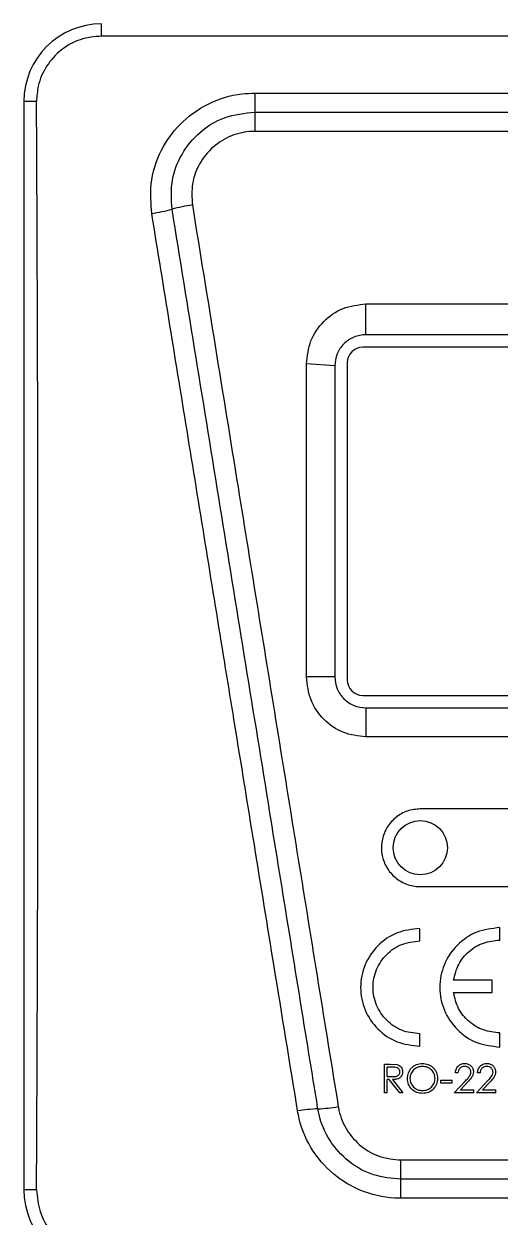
# Model space of a CAD drawing. Extents: x 150 to 4150, y 50 to 2920.
# Drawn here: x 898.3 to 974.9, y 1655.8 to 1847.7 of the extents above; entities that cross this region are included whole.
import ezdxf

# ---------------------------------------------------------------- set-up
doc = ezdxf.new("R2010")
doc.units = 0
doc.header["$LTSCALE"] = 10
doc.linetypes.add('SLD-KATı', pattern=[0])
doc.layers.get('0').update_dxf_attribs({"linetype": 'CONTINUOUS'})

msp = doc.modelspace()

# ---------------------------------------------------------------- linework, layer by layer
at = {"color": 7, "linetype": 'SLD-KATı'}
for p, q in [((910.78, 1845.7), (910.78, 1847.67)), ((1130.78, 1845.7), (910.78, 1845.7)), ((898.28, 1835.17), (898.28, 1660.17)), ((900.31, 1835.17), (898.28, 1835.17)), ((935.47, 1836.54), (1106.1, 1836.54)), ((935.47, 1833.49), (935.47, 1836.54)), ((935.47, 1830.38), (935.47, 1833.49)), ((935.47, 1833.49), (1106.1, 1833.49)), ((1106.1, 1830.38), (935.47, 1830.38)), ((953.28, 1802.62), (1088.28, 1802.62)), ((953.28, 1797.67), (953.28, 1802.62)), ((1088.28, 1797.67), (953.28, 1797.67)), ((1088.78, 1795.67), (952.78, 1795.67)), ((943.73, 1742.63), (943.73, 1793)), ((948.28, 1792.67), (943.73, 1793)), ((948.28, 1792.67), (948.28, 1742.67)), ((950.28, 1793.17), (950.28, 1742.17)), ((948.28, 1742.67), (943.73, 1742.63)), ((952.78, 1739.67), (1088.78, 1739.67)), ((953.28, 1737.67), (953.28, 1733.01)), ((953.28, 1737.67), (1088.28, 1737.67)), ((1088.28, 1733.01), (953.28, 1733.01)), ((979.53, 1721.42), (962.03, 1721.42)), ((962.03, 1708.92), (979.53, 1708.92)), ((974.81, 1700.32), (974.81, 1702.32)), ((961.94, 1700.18), (961.94, 1702.17)), ((973.61, 1693.86), (967.38, 1693.86)), ((973.61, 1691.87), (973.61, 1693.86)), ((967.38, 1691.87), (973.61, 1691.87)), ((961.94, 1683.26), (961.94, 1685.25)), ((974.83, 1683.12), (974.83, 1685.39)), ((956.27, 1680.36), (957.2, 1680.36)), ((956.27, 1675.76), (956.27, 1680.36)), ((956.69, 1678.35), (956.69, 1679.89)), ((957.56, 1679.89), (956.69, 1679.89)), ((957.2, 1680.36), (958.25, 1680.29)), ((956.69, 1678.35), (957.54, 1678.35)), ((956.69, 1675.76), (956.69, 1677.88)), ((957.03, 1677.88), (956.69, 1677.88)), ((958.73, 1675.76), (957.03, 1677.88)), ((957.54, 1677.88), (959.24, 1675.76)), ((965.36, 1677.76), (967.14, 1677.76)), ((965.36, 1677.29), (965.36, 1677.76)), ((967.14, 1677.29), (965.36, 1677.29)), ((967.14, 1677.29), (967.14, 1677.76)), ((967.49, 1675.76), (969.29, 1677.66)), ((968.09, 1678.94), (967.67, 1678.94)), ((969.64, 1677.46), (968.48, 1676.23)), ((971.05, 1675.76), (972.85, 1677.66)), ((971.65, 1678.94), (971.23, 1678.94)), ((973.2, 1677.46), (972.05, 1676.23)), ((956.69, 1675.76), (956.27, 1675.76)), ((959.24, 1675.76), (958.73, 1675.76)), ((970.64, 1675.76), (967.49, 1675.76)), ((968.48, 1676.23), (970.64, 1676.23)), ((970.64, 1675.76), (970.64, 1676.23)), ((974.2, 1675.76), (971.05, 1675.76)), ((972.05, 1676.23), (974.2, 1676.23)), ((974.2, 1675.76), (974.2, 1676.23)), ((958.92, 1664.95), (1082.64, 1664.95)), ((958.92, 1661.84), (958.92, 1664.95)), ((900.31, 1660.17), (898.28, 1660.17)), ((958.92, 1658.79), (958.92, 1661.84)), ((1082.64, 1661.84), (958.92, 1661.84)), ((1082.64, 1658.79), (958.92, 1658.79))]:
    msp.add_line(p, q, dxfattribs=at)
msp.add_circle((962.03, 1715.17), 4.36, dxfattribs=at)
for centre, radius, start, end in [((910.78, 1835.17), 12.5, 90, 180), ((913.84, 1849.78), 32.98, 278.735, 284.5296), ((930.38, 1786.4), 32.53, 98.8491, 104.727), ((952.78, 1793.17), 2.5, 90, 180), ((952.78, 1742.17), 2.5, 180, 270), ((943.96, 1702.81), 29.68, 273.1123, 279.4581), ((947.06, 1643.95), 29.27, 92.9091, 99.3412), ((910.78, 1660.17), 12.5, 180, 270)]:
    msp.add_arc(centre, radius, start, end, dxfattribs=at)
msp.add_ellipse((880.91, 1747.67), major_axis=(0, 562.5), ratio=0.034921, start_param=4.556199, end_param=4.868579, dxfattribs=at)
for points, knots in [([(910.78, 1845.7), (909.62, 1845.59), (907.29, 1845.36), (904.18, 1843.6), (901.81, 1840.99), (900.5, 1838.02), (900.37, 1836.01), (900.31, 1835.17)], [0, 0, 0, 0, 0.2099603, 0.4198901, 0.6314254, 0.8460388, 1, 1, 1, 1]), ([(918.85, 1817.18), (918.73, 1818.76), (918.45, 1822.25), (920.08, 1827.28), (923.29, 1831.79), (927.77, 1835.05), (932.16, 1836.41), (934.76, 1836.51), (935.47, 1836.54)], [0, 0, 0, 0, 0.163136, 0.362671, 0.535739, 0.732105, 0.926881, 1, 1, 1, 1]), ([(922.11, 1817.86), (922.02, 1819.39), (921.83, 1822.44), (923.51, 1826.82), (926.44, 1830.38), (930.56, 1832.96), (933.78, 1833.31), (935.47, 1833.49)], [0, 0, 0, 0, 0.196331, 0.392768, 0.589294, 0.784928, 1, 1, 1, 1]), ([(935.47, 1830.38), (935.32, 1830.38), (934.02, 1830.36), (931.58, 1829.83), (928.6, 1828), (926.41, 1825.28), (925.17, 1821.99), (925.31, 1819.69), (925.38, 1818.54)], [0, 0, 0, 0, 0.02539, 0.219484, 0.414314, 0.609467, 0.804625, 1, 1, 1, 1]), ([(945.57, 1673.18), (945.04, 1676.44), (942.39, 1692.77), (938.45, 1717.13), (933.73, 1746.19), (929.86, 1770.08), (925.98, 1794), (923.4, 1809.9), (922.11, 1817.86)], [0, 0, 0, 0, 0.068048, 0.340393, 0.504715, 0.669037, 0.834518, 1, 1, 1, 1]), ([(925.38, 1818.54), (926.6, 1811), (929.04, 1795.91), (933.64, 1767.48), (939.18, 1733.23), (944.56, 1699.98), (947.77, 1680.13), (948.84, 1673.54)], [0, 0, 0, 0, 0.156572, 0.313392, 0.587524, 0.862996, 1, 1, 1, 1]), ([(942.31, 1672.83), (941.05, 1680.57), (937.68, 1701.28), (933.76, 1725.39), (929.15, 1753.77), (924.7, 1781.18), (920.8, 1805.18), (918.85, 1817.18)], [0, 0, 0, 0, 0.161647, 0.432271, 0.49989, 0.749945, 1, 1, 1, 1]), ([(943.73, 1793), (943.87, 1794.26), (944.16, 1796.77), (946.36, 1799.95), (949.51, 1802.19), (952.02, 1802.48), (953.28, 1802.62)], [0, 0, 0, 0, 0.250863, 0.501012, 0.75032, 1, 1, 1, 1]), ([(953.28, 1797.67), (952.96, 1797.65), (952.3, 1797.61), (951.04, 1797.22), (949.65, 1796.29), (948.51, 1794.63), (948.36, 1793.32), (948.28, 1792.67)], [0, 0, 0, 0, 0.1238325, 0.2503343, 0.4993237, 0.7493675, 1, 1, 1, 1]), ([(953.28, 1733.01), (952.03, 1733.15), (949.52, 1733.44), (946.37, 1735.67), (944.16, 1738.85), (943.87, 1741.37), (943.73, 1742.63)], [0, 0, 0, 0, 0.249141, 0.498565, 0.748588, 1, 1, 1, 1]), ([(948.28, 1742.67), (948.35, 1742.01), (948.46, 1741.02), (949.04, 1739.97), (949.44, 1739.45), (950.11, 1738.74), (951.32, 1737.89), (952.63, 1737.74), (953.28, 1737.67)], [0, 0, 0, 0, 0.250221, 0.375727, 0.455615, 0.500927, 0.750381, 1, 1, 1, 1]), ([(962.03, 1721.42), (961.33, 1721.35), (959.92, 1721.21), (958.05, 1720.14), (956.63, 1718.55), (955.82, 1716.57), (955.7, 1714.44), (956.3, 1712.38), (957.55, 1710.64), (959.3, 1709.42), (960.89, 1708.95), (961.81, 1708.92), (962.03, 1708.92)], [0, 0, 0, 0, 0.10719, 0.21438, 0.321613, 0.42896, 0.536452, 0.644067, 0.751707, 0.859235, 0.966544, 1, 1, 1, 1]), ([(974.81, 1702.32), (973.55, 1702.17), (971.02, 1701.89), (967.82, 1699.65), (965.67, 1696.47), (964.92, 1692.69), (965.68, 1688.92), (967.83, 1685.76), (971.05, 1683.54), (973.57, 1683.26), (974.83, 1683.12)], [0, 0, 0, 0, 0.12494, 0.250076, 0.375073, 0.500059, 0.625051, 0.750041, 0.875018, 1, 1, 1, 1]), ([(961.94, 1702.17), (960.69, 1702.03), (958.2, 1701.76), (955.04, 1699.55), (952.93, 1696.43), (952.19, 1692.71), (952.93, 1688.99), (955.05, 1685.87), (958.2, 1683.68), (960.69, 1683.4), (961.94, 1683.26)], [0, 0, 0, 0, 0.124929, 0.250066, 0.37505, 0.500027, 0.625004, 0.749997, 0.875104, 1, 1, 1, 1]), ([(967.38, 1693.86), (967.6, 1694.73), (968.02, 1696.48), (969.78, 1698.59), (972.12, 1700.04), (973.91, 1700.23), (974.81, 1700.32)], [0, 0, 0, 0, 0.25, 0.500001, 0.749999, 1, 1, 1, 1]), ([(961.94, 1685.25), (960.95, 1685.35), (959.47, 1685.51), (957.74, 1686.46), (956.22, 1687.71), (954.82, 1689.78), (954.24, 1692.71), (954.83, 1695.65), (956.5, 1698.12), (958.99, 1699.85), (960.96, 1700.07), (961.94, 1700.18)], [0, 0, 0, 0, 0.124858, 0.187683, 0.250671, 0.375464, 0.500427, 0.625342, 0.750268, 0.875276, 1, 1, 1, 1]), ([(974.83, 1685.39), (973.93, 1685.48), (972.12, 1685.67), (969.78, 1687.12), (968.01, 1689.24), (967.59, 1690.99), (967.38, 1691.87)], [0, 0, 0, 0, 0.249999, 0.500001, 0.75, 1, 1, 1, 1]), ([(958.77, 1679.13), (958.76, 1679.2), (958.75, 1679.33), (958.66, 1679.51), (958.53, 1679.67), (958.3, 1679.82), (957.96, 1679.88), (957.69, 1679.88), (957.56, 1679.89)], [0, 0, 0, 0, 0.124994, 0.249968, 0.373282, 0.499978, 0.749357, 1, 1, 1, 1]), ([(958.25, 1680.29), (958.38, 1680.25), (958.64, 1680.17), (958.95, 1679.9), (959.15, 1679.53), (959.17, 1679.26), (959.18, 1679.13)], [0, 0, 0, 0, 0.250165, 0.500141, 0.749869, 1, 1, 1, 1]), ([(959.95, 1678.04), (959.99, 1678.36), (960.06, 1678.99), (960.51, 1679.67), (961, 1680.08), (961.56, 1680.39), (962.04, 1680.44), (962.36, 1680.48)], [0, 0, 0, 0, 0.2497617, 0.4995057, 0.6249177, 0.7504141, 1, 1, 1, 1]), ([(962.38, 1680), (962.12, 1679.97), (961.6, 1679.92), (961.03, 1679.54), (960.69, 1679.15), (960.43, 1678.69), (960.4, 1678.3), (960.37, 1678.04)], [0, 0, 0, 0, 0.24966, 0.499485, 0.624991, 0.751277, 1, 1, 1, 1]), ([(962.36, 1680.48), (962.68, 1680.45), (963.16, 1680.41), (963.74, 1680.1), (964.12, 1679.8), (964.43, 1679.43), (964.74, 1678.86), (964.79, 1678.38), (964.82, 1678.06)], [0, 0, 0, 0, 0.249517, 0.372771, 0.500068, 0.626417, 0.750616, 1, 1, 1, 1]), ([(964.41, 1678.06), (964.38, 1678.32), (964.34, 1678.71), (964.07, 1679.17), (963.73, 1679.56), (963.16, 1679.92), (962.64, 1679.98), (962.38, 1680)], [0, 0, 0, 0, 0.24925, 0.374785, 0.500342, 0.750235, 1, 1, 1, 1]), ([(967.67, 1678.94), (967.69, 1679.14), (967.73, 1679.54), (968.02, 1679.97), (968.33, 1680.23), (968.68, 1680.43), (968.98, 1680.46), (969.18, 1680.48)], [0, 0, 0, 0, 0.250049, 0.499587, 0.626995, 0.750382, 1, 1, 1, 1]), ([(969.16, 1680), (969.02, 1679.99), (968.81, 1679.97), (968.56, 1679.84), (968.39, 1679.71), (968.26, 1679.54), (968.14, 1679.29), (968.11, 1679.08), (968.09, 1678.94)], [0, 0, 0, 0, 0.249308, 0.374117, 0.499655, 0.625241, 0.750047, 1, 1, 1, 1]), ([(970.16, 1679.07), (970.16, 1679.14), (970.15, 1679.26), (970.09, 1679.44), (969.99, 1679.61), (969.82, 1679.79), (969.54, 1679.97), (969.29, 1679.99), (969.16, 1680)], [0, 0, 0, 0, 0.125252, 0.250432, 0.372562, 0.500994, 0.750352, 1, 1, 1, 1]), ([(969.18, 1680.48), (969.36, 1680.46), (969.64, 1680.44), (969.97, 1680.27), (970.25, 1680.04), (970.52, 1679.65), (970.56, 1679.29), (970.58, 1679.11)], [0, 0, 0, 0, 0.2498573, 0.3755654, 0.5006267, 0.7503565, 1, 1, 1, 1]), ([(971.23, 1678.94), (971.25, 1679.14), (971.3, 1679.54), (971.58, 1679.97), (971.89, 1680.23), (972.24, 1680.43), (972.54, 1680.46), (972.74, 1680.48)], [0, 0, 0, 0, 0.250052, 0.499593, 0.626991, 0.750379, 1, 1, 1, 1]), ([(972.72, 1680), (972.58, 1679.99), (972.37, 1679.97), (972.12, 1679.84), (971.95, 1679.71), (971.82, 1679.54), (971.7, 1679.29), (971.67, 1679.08), (971.65, 1678.94)], [0, 0, 0, 0, 0.249303, 0.374129, 0.499665, 0.625248, 0.750052, 1, 1, 1, 1]), ([(973.73, 1679.07), (973.72, 1679.14), (973.71, 1679.26), (973.65, 1679.44), (973.55, 1679.61), (973.38, 1679.79), (973.1, 1679.97), (972.85, 1679.99), (972.72, 1680)], [0, 0, 0, 0, 0.125254, 0.250427, 0.372571, 0.500988, 0.750349, 1, 1, 1, 1]), ([(972.74, 1680.48), (972.93, 1680.46), (973.2, 1680.44), (973.53, 1680.27), (973.81, 1680.04), (974.08, 1679.65), (974.12, 1679.29), (974.14, 1679.11)], [0, 0, 0, 0, 0.249874, 0.375566, 0.500627, 0.750357, 1, 1, 1, 1]), ([(959.18, 1679.13), (959.18, 1679.03), (959.17, 1678.84), (959.07, 1678.56), (958.9, 1678.31), (958.6, 1678.06), (958.13, 1677.9), (957.74, 1677.89), (957.54, 1677.88)], [0, 0, 0, 0, 0.125209, 0.250307, 0.37491, 0.500435, 0.74949, 1, 1, 1, 1]), ([(957.54, 1678.35), (957.67, 1678.35), (957.95, 1678.35), (958.29, 1678.42), (958.53, 1678.57), (958.66, 1678.73), (958.73, 1678.89), (958.76, 1679.03), (958.76, 1679.09), (958.77, 1679.13)], [0, 0, 0, 0, 0.250533, 0.499937, 0.62484, 0.749844, 0.87475, 0.937354, 1, 1, 1, 1]), ([(962.39, 1675.64), (962.07, 1675.68), (961.43, 1675.74), (960.63, 1676.3), (960.05, 1677.09), (959.99, 1677.72), (959.95, 1678.04)], [0, 0, 0, 0, 0.250129, 0.500079, 0.750025, 1, 1, 1, 1]), ([(960.37, 1678.04), (960.4, 1677.78), (960.43, 1677.4), (960.7, 1676.95), (961.04, 1676.57), (961.6, 1676.19), (962.12, 1676.14), (962.38, 1676.12)], [0, 0, 0, 0, 0.249547, 0.372275, 0.500398, 0.750142, 1, 1, 1, 1]), ([(962.38, 1676.12), (962.64, 1676.14), (963.16, 1676.2), (963.74, 1676.56), (964.08, 1676.95), (964.34, 1677.41), (964.38, 1677.8), (964.41, 1678.06)], [0, 0, 0, 0, 0.249829, 0.499586, 0.624994, 0.750408, 1, 1, 1, 1]), ([(964.82, 1678.06), (964.79, 1677.74), (964.73, 1677.11), (964.15, 1676.31), (963.36, 1675.74), (962.72, 1675.68), (962.39, 1675.64)], [0, 0, 0, 0, 0.250073, 0.500036, 0.749961, 1, 1, 1, 1]), ([(969.29, 1677.66), (969.48, 1677.87), (969.78, 1678.17), (970.11, 1678.65), (970.15, 1678.93), (970.16, 1679.07)], [0, 0, 0, 0, 0.501132, 0.7509652, 1, 1, 1, 1]), ([(970.58, 1679.11), (970.56, 1678.95), (970.54, 1678.62), (970.2, 1678.05), (969.86, 1677.7), (969.64, 1677.46)], [0, 0, 0, 0, 0.249504, 0.499228, 1, 1, 1, 1]), ([(972.85, 1677.66), (973.05, 1677.87), (973.34, 1678.17), (973.68, 1678.65), (973.71, 1678.93), (973.73, 1679.07)], [0, 0, 0, 0, 0.5011413, 0.7509721, 1, 1, 1, 1]), ([(974.14, 1679.11), (974.13, 1678.95), (974.1, 1678.62), (973.76, 1678.05), (973.43, 1677.7), (973.2, 1677.46)], [0, 0, 0, 0, 0.249499, 0.499221, 1, 1, 1, 1]), ([(948.84, 1673.54), (948.87, 1673.33), (949.12, 1672), (950.1, 1669.64), (952.42, 1667.05), (955.48, 1665.29), (957.77, 1665.06), (958.92, 1664.95)], [0, 0, 0, 0, 0.044259, 0.284712, 0.524025, 0.762222, 1, 1, 1, 1]), ([(958.92, 1658.79), (958.82, 1658.79), (956.84, 1658.81), (953.15, 1659.5), (948.32, 1662.15), (944.55, 1666.21), (942.81, 1670.13), (942.38, 1672.41), (942.31, 1672.83)], [0, 0, 0, 0, 0.013162, 0.251207, 0.464441, 0.703749, 0.945436, 1, 1, 1, 1]), ([(958.92, 1661.84), (957.41, 1661.99), (954.4, 1662.28), (950.37, 1664.57), (947.3, 1667.95), (945.96, 1671.08), (945.63, 1672.87), (945.57, 1673.18)], [0, 0, 0, 0, 0.2363231, 0.472791, 0.7106064, 0.9502949, 1, 1, 1, 1]), ([(900.31, 1660.17), (900.42, 1658.98), (900.65, 1656.59), (902.47, 1653.42), (905.17, 1651.04), (908.12, 1649.81), (910.04, 1649.68), (910.78, 1649.64)], [0, 0, 0, 0, 0.21762, 0.435298, 0.651939, 0.865735, 1, 1, 1, 1])]:
    msp.add_open_spline(points, degree=3, knots=knots, dxfattribs=at)

doc.saveas('drawing.dxf')
